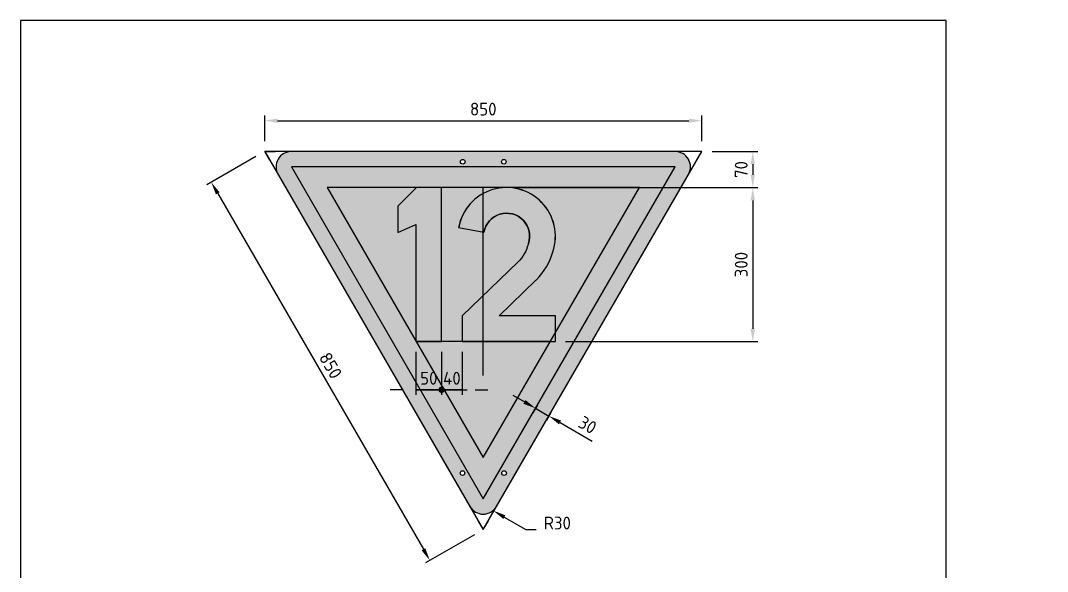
# Model space of a CAD drawing. Header units: millimetres. Extents: x 0 to 1997, y 0 to 2770.
# Drawn here: x 0 to 1997, y 1697 to 2770 of the extents above; entities that cross this region are included whole.
import ezdxf
from ezdxf import colors
from ezdxf.entities.mleader import LeaderData, LeaderLine
from ezdxf.math import Vec2, Vec3

# ---------------------------------------------------------------- set-up
doc = ezdxf.new("R2010")
doc.units = ezdxf.units.MM
for name, color, linetype in [('DIM-ISO_1-10', 4, 'Continuous'), ('RAMME', 7, 'Continuous'), ('Skilt-kontur', 4, 'Continuous'), ('Skravur-Sort', 250, 'Continuous')]:
    doc.layers.add(name, color=color, linetype=linetype)
doc.layers.add('Hjelpelinjer', color=41, linetype='Continuous', plot=False)
doc.layers.add('Skravur-Gul', color=7, linetype='Continuous', true_color=0xffcc1f)
doc.styles.add('ISO', font='iso3098.shx')
doc.styles.add('ISO25', font='ISO3098.shx')
doc.dimstyles.new('DIM-ISO_1-10', dxfattribs={"dimscale": 10, "dimtxt": 2.5, "dimasz": 2.5, "dimexe": 1, "dimexo": 2, "dimgap": 1, "dimtad": 1, "dimdec": 0, "dimdsep": 46, "dimtxsty": 'ISO25', "dimcen": 0, "dimclrd": 256, "dimclre": 256, "dimclrt": 2, "dimadec": 0, "dimazin": 0, "dimtp": 0.1, "dimtm": 0.1, "dimtfac": 0.71, "dimtdec": 0, "dimtmove": 0, "dimatfit": 3, "dimfxl": 1, "dimtzin": 0, "dimarcsym": 0})
doc.dimstyles.new('DIM-ISO_1-10$0', dxfattribs={"dimscale": 10, "dimtxt": 2.5, "dimasz": 2.5, "dimexe": 1, "dimexo": 2, "dimgap": 1, "dimtad": 1, "dimdec": 0, "dimdsep": 46, "dimtxsty": 'ISO25', "dimcen": 0, "dimclrd": 256, "dimclre": 256, "dimclrt": 2, "dimadec": 0, "dimazin": 0, "dimtp": 0.1, "dimtm": 0.1, "dimtfac": 0.71, "dimtdec": 0, "dimtmove": 0, "dimatfit": 3, "dimfxl": 1, "dimtzin": 0, "dimarcsym": 0})

# ---------------------------------------------------------------- blocks, each defined once
blk = doc.blocks.new('*D8')
at = {"layer": 'Defpoints', "color": 0, "transparency": 16777216}
for p in [(1325, 2575), (475, 2515), (1325, 2515)]:
    blk.add_point(p, dxfattribs=at)
at = {"layer": 'DIM-ISO_1-10', "lineweight": -2, "transparency": 16777216}
for p, q in [((475, 2535), (475, 2585)), ((1325, 2535), (1325, 2585)), ((500, 2575), (1300, 2575))]:
    blk.add_line(p, q, dxfattribs=at)
at = {"layer": 'DIM-ISO_1-10', "transparency": 16777216}
for points in [[(500, 2579.2), (500, 2570.8), (475, 2575)], [(1300, 2579.2), (1300, 2570.8), (1325, 2575)]]:
    blk.add_solid(points, dxfattribs=at)
at = {"layer": 'DIM-ISO_1-10', "color": 2, "transparency": 16777216, "insert": (900, 2597.5), "char_height": 25, "attachment_point": 5, "style": 'ISO25'}
blk.add_mtext('850', dxfattribs=at)
blk = doc.blocks.new('*D9')
at = {"layer": 'Defpoints', "color": 0, "transparency": 16777216}
for p in [(475, 2515), (900, 1778.9), (796.1, 1718.9)]:
    blk.add_point(p, dxfattribs=at)
at = {"layer": 'DIM-ISO_1-10', "lineweight": -2, "transparency": 16777216}
for p, q in [((457.7, 2505), (362.4, 2450)), ((383.6, 2433.3), (783.6, 1740.5)), ((882.7, 1768.9), (787.4, 1713.9))]:
    blk.add_line(p, q, dxfattribs=at)
at = {"layer": 'DIM-ISO_1-10', "transparency": 16777216}
for points in [[(387.2, 2435.4), (380, 2431.3), (371.1, 2455)], [(787.2, 1742.6), (780, 1738.4), (796.1, 1718.9)]]:
    blk.add_solid(points, dxfattribs=at)
at = {"layer": 'DIM-ISO_1-10', "color": 2, "transparency": 16777216, "insert": (603.1, 2098.2), "char_height": 25, "attachment_point": 5, "rotation": 300, "style": 'ISO25'}
blk.add_mtext('850', dxfattribs=at)
blk = doc.blocks.new('*D17')
at = {"layer": 'Defpoints', "color": 0, "transparency": 16777216}
for p in [(1325, 2515), (945.4, 2444.8), (1424.2, 2444.8)]:
    blk.add_point(p, dxfattribs=at)
at = {"layer": 'DIM-ISO_1-10', "lineweight": -2, "transparency": 16777216}
for p, q in [((1345, 2515), (1434.2, 2515)), ((1424.2, 2490), (1424.2, 2469.8)), ((965.4, 2444.8), (1434.2, 2444.8))]:
    blk.add_line(p, q, dxfattribs=at)
at = {"layer": 'DIM-ISO_1-10', "transparency": 16777216}
for points in [[(1420, 2490), (1428.3, 2490), (1424.2, 2515)], [(1420, 2469.8), (1428.3, 2469.8), (1424.2, 2444.8)]]:
    blk.add_solid(points, dxfattribs=at)
at = {"layer": 'DIM-ISO_1-10', "color": 2, "transparency": 16777216, "insert": (1401.7, 2479.9), "char_height": 25, "attachment_point": 5, "rotation": 90, "style": 'ISO25'}
blk.add_mtext('70', dxfattribs=at)
blk = doc.blocks.new('*D19')
at = {"layer": 'Defpoints', "color": 0, "transparency": 16777216}
for p in [(1015.3, 2038.5), (1041.3, 2023.5), (1027.7, 2000)]:
    blk.add_point(p, dxfattribs=at)
at = {"layer": 'DIM-ISO_1-10', "lineweight": -2, "transparency": 16777216}
for p, q in [((980, 2027.5), (958.4, 2040)), ((1005.3, 2021.2), (996.7, 2006.3)), ((1001.7, 2015), (1027.7, 2000)), ((1031.3, 2006.2), (1022.7, 1991.3)), ((1049.3, 1987.5), (1112.1, 1951.2))]:
    blk.add_line(p, q, dxfattribs=at)
at = {"layer": 'DIM-ISO_1-10', "transparency": 16777216}
for points in [[(982.1, 2031.1), (977.9, 2023.9), (1001.7, 2015)], [(1051.4, 1991.1), (1047.2, 1983.9), (1027.7, 2000)]]:
    blk.add_solid(points, dxfattribs=at)
at = {"layer": 'DIM-ISO_1-10', "color": 2, "transparency": 16777216, "insert": (1102.8, 1982.6), "char_height": 25, "attachment_point": 5, "rotation": 330, "style": 'ISO25'}
blk.add_mtext('30', dxfattribs=at)
blk = doc.blocks.new('*D36')
at = {"layer": 'Defpoints', "color": 0, "transparency": 16777216}
for p in [(945.4, 2444.8), (1040.2, 2144.8), (1424.2, 2144.8)]:
    blk.add_point(p, dxfattribs=at)
at = {"layer": 'DIM-ISO_1-10', "lineweight": -2, "transparency": 16777216}
for p, q in [((965.4, 2444.8), (1434.2, 2444.8)), ((1424.2, 2419.8), (1424.2, 2169.8)), ((1060.2, 2144.8), (1434.2, 2144.8))]:
    blk.add_line(p, q, dxfattribs=at)
at = {"layer": 'DIM-ISO_1-10', "transparency": 16777216}
for points in [[(1420, 2419.8), (1428.3, 2419.8), (1424.2, 2444.8)], [(1420, 2169.8), (1428.3, 2169.8), (1424.2, 2144.8)]]:
    blk.add_solid(points, dxfattribs=at)
at = {"layer": 'DIM-ISO_1-10', "color": 2, "transparency": 16777216, "insert": (1401.7, 2294.8), "char_height": 25, "attachment_point": 5, "rotation": 90, "style": 'ISO25'}
blk.add_mtext('300', dxfattribs=at)
blk = doc.blocks.new('GENDOT')
blk.add_line((0, 0), (-1, 0))
at = {"const_width": 0.25}
blk.add_lwpolyline([(-0.125, 0, 1), (0.125, 0, 1)], format="xyb", close=True, dxfattribs=at)
blk = doc.blocks.new('*D47')
at = {"layer": 'Defpoints', "color": 0, "transparency": 16777216}
for p in [(819, 2145), (859, 2145), (819, 2051)]:
    blk.add_point(p, dxfattribs=at)
at = {"layer": 'DIM-ISO_1-10', "lineweight": -2, "transparency": 16777216}
for p, q in [((819, 2125), (819, 2041)), ((859, 2125), (859, 2041)), ((794, 2051), (769, 2051)), ((859, 2051), (819, 2051)), ((884, 2051), (909, 2051))]:
    blk.add_line(p, q, dxfattribs=at)
at = {"layer": 'DIM-ISO_1-10', "transparency": 16777216}
blk.add_solid([(884, 2055.2), (884, 2046.8), (859, 2051)], dxfattribs=at)
at = {"layer": 'DIM-ISO_1-10', "lineweight": -2, "transparency": 16777216, "xscale": 25, "yscale": 25, "zscale": 25}
blk.add_blockref('GENDOT', (819, 2051), dxfattribs=at)
at = {"layer": 'DIM-ISO_1-10', "color": 2, "transparency": 16777216, "insert": (839, 2073.5), "char_height": 25, "attachment_point": 5, "style": 'ISO25'}
blk.add_mtext('40', dxfattribs=at)
blk = doc.blocks.new('*D48')
at = {"layer": 'Defpoints', "color": 0, "transparency": 16777216}
for p in [(769, 2144.8), (819, 2145), (819, 2051)]:
    blk.add_point(p, dxfattribs=at)
at = {"layer": 'DIM-ISO_1-10', "lineweight": -2, "transparency": 16777216}
for p, q in [((769, 2124.8), (769, 2041)), ((819, 2125), (819, 2041)), ((744, 2051), (719, 2051)), ((769, 2051), (819, 2051)), ((844, 2051), (869, 2051))]:
    blk.add_line(p, q, dxfattribs=at)
at = {"layer": 'DIM-ISO_1-10', "transparency": 16777216}
blk.add_solid([(744, 2055.2), (744, 2046.8), (769, 2051)], dxfattribs=at)
at = {"layer": 'DIM-ISO_1-10', "lineweight": -2, "transparency": 16777216, "xscale": 25, "yscale": 25, "zscale": 25, "rotation": 180}
blk.add_blockref('GENDOT', (819, 2051), dxfattribs=at)
at = {"layer": 'DIM-ISO_1-10', "color": 2, "transparency": 16777216, "insert": (794, 2073.5), "char_height": 25, "attachment_point": 5, "style": 'ISO25'}
blk.add_mtext('50', dxfattribs=at)

msp = doc.modelspace()

# ---------------------------------------------------------------- hatches: boundary and pattern name
at = {"layer": 'Skravur-Gul'}
h = msp.add_hatch(color=256, dxfattribs=at)
h.dxf.hatch_style = 1
h.paths.add_polyline_path([(900, 1838.9), (1273, 2485), (527, 2485)])
at = {"layer": 'Skravur-Sort'}
h = msp.add_hatch(color=256, dxfattribs=at)
h.dxf.hatch_style = 1
edge = h.paths.add_edge_path()
edge.add_line((926, 1823.9), (1299, 2470))
edge.add_arc((1273, 2485), 30, 330, 450)
edge.add_line((1273, 2515), (527, 2515))
edge.add_arc((527, 2485), 30, 90, 210)
edge.add_line((501, 2470), (874, 1823.9))
edge.add_arc((900, 1838.9), 30, 210, 330)
h.paths.add_polyline_path([(900, 1838.9), (1273, 2485), (527, 2485)], flags=16)
edge = h.paths.add_edge_path(flags=16)
edge.add_arc((940, 2495), 4.5, 0, 360)
edge = h.paths.add_edge_path(flags=16)
edge.add_arc((860, 2495), 4.5, 0, 360)
edge = h.paths.add_edge_path(flags=16)
edge.add_arc((859.6, 1888.9), 4.5, 0, 360)
edge = h.paths.add_edge_path(flags=16)
edge.add_arc((940.4, 1888.9), 4.5, 0, 360)
h = msp.add_hatch(color=256, dxfattribs=at)
h.paths.add_polyline_path([(819, 2444.8), (770, 2444.8), (734, 2408.8), (734, 2357.3), (769, 2373.1), (769, 2144.8), (819, 2144.8)])
h.paths.add_polyline_path([(852.1, 2367.1), (901.2, 2357.7), (901.3, 2358.1, -1.074807), (987.9, 2335.7), (987.2, 2333.6, -0.122706), (967.8, 2300.1), (859, 2194.8), (859, 2189.3), (859, 2144.8), (1040.2, 2144.8), (1040.2, 2192.7), (1040.2, 2194.8), (930.9, 2194.8), (1002.5, 2264.2), (1003.6, 2265.3, 0.122706), (1035.3, 2319.7, 1.074807)])

# ---------------------------------------------------------------- linework, layer by layer
at = {"linetype": 'Continuous'}
for radius in [94.8, 44.8]:
    msp.add_arc((945.4, 2350), radius, 341.3635, 169.6231, dxfattribs=at)
at = {"layer": 'DIM-ISO_1-10'}
for p, q in [((485, 2497.7), (475, 2515)), ((475, 2515), (495, 2515)), ((1325, 2515), (1305, 2515)), ((1315, 2497.7), (1325, 2515)), ((900, 1778.9), (890, 1796.2)), ((900, 1778.9), (910, 1796.2))]:
    msp.add_line(p, q, dxfattribs=at)
at = {"layer": 'Hjelpelinjer'}
for p, q in [((900, 2079.1), (900, 2445)), ((1030.4, 2145), (769.6, 2145))]:
    msp.add_line(p, q, dxfattribs=at)
for points in [[(900, 1778.9), (1325, 2515), (475, 2515), (900, 1778.9)], [(900, 1918.9), (1203.8, 2445), (596.2, 2445)]]:
    msp.add_lwpolyline(points, close=True, dxfattribs=at)
at = {"layer": 'RAMME'}
msp.add_lwpolyline([(0, 0), (1800, 0), (1800, 2770), (0, 2770)], close=True, dxfattribs=at)
at = {"layer": 'Skilt-kontur'}
for points in [[(926, 1823.9), (1299, 2470, 0.57735), (1273, 2515), (527, 2515, 0.57735), (501, 2470), (874, 1823.9, 0.57735)], [(852.1, 2367.1), (901.2, 2357.7), (901.3, 2358.1, -1.074807), (987.9, 2335.7), (987.2, 2333.6, -0.122706), (967.8, 2300.1), (859, 2194.8), (859, 2189.3), (859, 2144.8), (1040.2, 2144.8), (1040.2, 2192.7), (1040.2, 2194.8), (930.9, 2194.8), (1002.5, 2264.2), (1003.6, 2265.3, 0.122706), (1035.3, 2319.7, 1.074807), (852.1, 2367.1)]]:
    msp.add_lwpolyline(points, format="xyb", close=True, dxfattribs=at)
for points in [[(900, 1838.9), (1273, 2485), (527, 2485)], [(819, 2444.8), (770, 2444.8), (734, 2408.8), (734, 2357.3), (769, 2373.1), (769, 2144.8), (819, 2144.8), (819, 2444.8)]]:
    msp.add_lwpolyline(points, close=True, dxfattribs=at)
for centre in [(860, 2495), (940, 2495), (859.6, 1888.9), (940.4, 1888.9)]:
    msp.add_circle(centre, 4.5, dxfattribs=at)

# ---------------------------------------------------------------- texts
at = {"layer": 'DIM-ISO_1-10', "insert": (1997.2, 1774.4), "char_height": 0.25, "attachment_point": 1, "style": 'ISO'}
msp.add_mtext_dynamic_manual_height_columns('{\\fISOCPEUR|b0|i0|c0|p34;≈}', width=495.225, gutter_width=1.25, heights=[0], dxfattribs=at)

# ---------------------------------------------------------------- dimensions: what is measured, and where the dimension line sits
at = {"layer": 'DIM-ISO_1-10'}
dim = msp.add_linear_dim(base=(1325, 2575), p1=(475, 2515), p2=(1325, 2515), dimstyle='DIM-ISO_1-10', dxfattribs=at)
dim.commit()
dim.dimension.update_dxf_attribs({"geometry": '*D8', "text_midpoint": (900, 2597.5)})
for p1, p2, distance, picture, middle in [((475, 2515), (900, 1778.9), -120, '*D9', (603.1, 2098.2)), ((1015.3, 2038.5), (1041.3, 2023.5), -27.2, '*D19', (1102.8, 1982.6))]:
    dim = msp.add_aligned_dim(p1=p1, p2=p2, distance=distance, dimstyle='DIM-ISO_1-10', dxfattribs=at)
    dim.commit()
    dim.dimension.update_dxf_attribs({"geometry": picture, "text_midpoint": middle})
for base, p1, p2, dimstyle, picture, middle in [((1424.2, 2444.8), (1325, 2515), (945.4, 2444.8), 'DIM-ISO_1-10', '*D17', (1401.7, 2479.9)), ((1424.2, 2144.8), (945.4, 2444.8), (1040.2, 2144.8), 'DIM-ISO_1-10$0', '*D36', (1401.7, 2294.8))]:
    dim = msp.add_linear_dim(base=base, p1=p1, p2=p2, angle=90, dimstyle=dimstyle, dxfattribs=at)
    dim.commit()
    dim.dimension.update_dxf_attribs({"geometry": picture, "text_midpoint": middle})
dim = msp.add_linear_dim(base=(819, 2051), p1=(769, 2144.8), p2=(819, 2145), dimstyle='DIM-ISO_1-10$0', override={"dimblk2": 'GENDOT', "dimsah": 1, "dimtix": 1}, dxfattribs=at)
dim.commit()
dim.dimension.update_dxf_attribs({"geometry": '*D48', "text_midpoint": (794, 2073.5)})
dim = msp.add_linear_dim(base=(819, 2051), p1=(859, 2145), p2=(819, 2145), angle=0, dimstyle='DIM-ISO_1-10$0', override={"dimblk2": 'GENDOT', "dimsah": 1, "dimtix": 1}, dxfattribs=at)
dim.commit()
dim.dimension.update_dxf_attribs({"geometry": '*D47', "text_midpoint": (839, 2073.5)})

# ---------------------------------------------------------------- leaders
ml = msp.add_multileader_mtext('Standard', dxfattribs=at)
ml.set_content('R30', color=2, style='ISO25')
ml.set_leader_properties()
ml.build(insert=Vec2(0, 0))
ml.multileader.update_dxf_attribs({"text_left_attachment_type": 7, "text_right_attachment_type": 7, "text_top_attachment_type": 10, "text_bottom_attachment_type": 10, "dogleg_length": 2, "arrow_head_size": 25, "scale": 10})
ctx = ml.context
ctx.base_point, ctx.scale, ctx.char_height, ctx.arrow_head_size, ctx.landing_gap_size, ctx.plane_origin = Vec3(1002.7, 1779.1), 10, 25, 25, 15, Vec3(919.3, 1815.7)
ctx.left_attachment, ctx.right_attachment, ctx.top_attachment, ctx.bottom_attachment = 7, 7, 10, 10
notes = []
notes.append((ctx, [(0, (1, 1, 0), (982.7, 1779.1), (1, 0), 20, [(0, [(919.3, 1815.7)], 0, [])])]))
ctx.mtext.insert, ctx.mtext.flow_direction = Vec3(1017.7, 1804.1), 5
for ctx, leaders in notes:
    for number, flags, end, landing, length, lines in leaders:
        leader = LeaderData()
        leader.index, (leader.has_last_leader_line, leader.has_dogleg_vector, leader.attachment_direction) = number, flags
        leader.last_leader_point, leader.dogleg_vector, leader.dogleg_length = Vec3(end), Vec3(landing), length
        for number, points, colour, breaks in lines:
            line = LeaderLine()
            line.index, line.vertices, line.color, line.breaks = number, Vec3.list(points), colors.encode_raw_color(colour), breaks
            leader.lines.append(line)
        ctx.leaders.append(leader)

doc.saveas('drawing.dxf')
